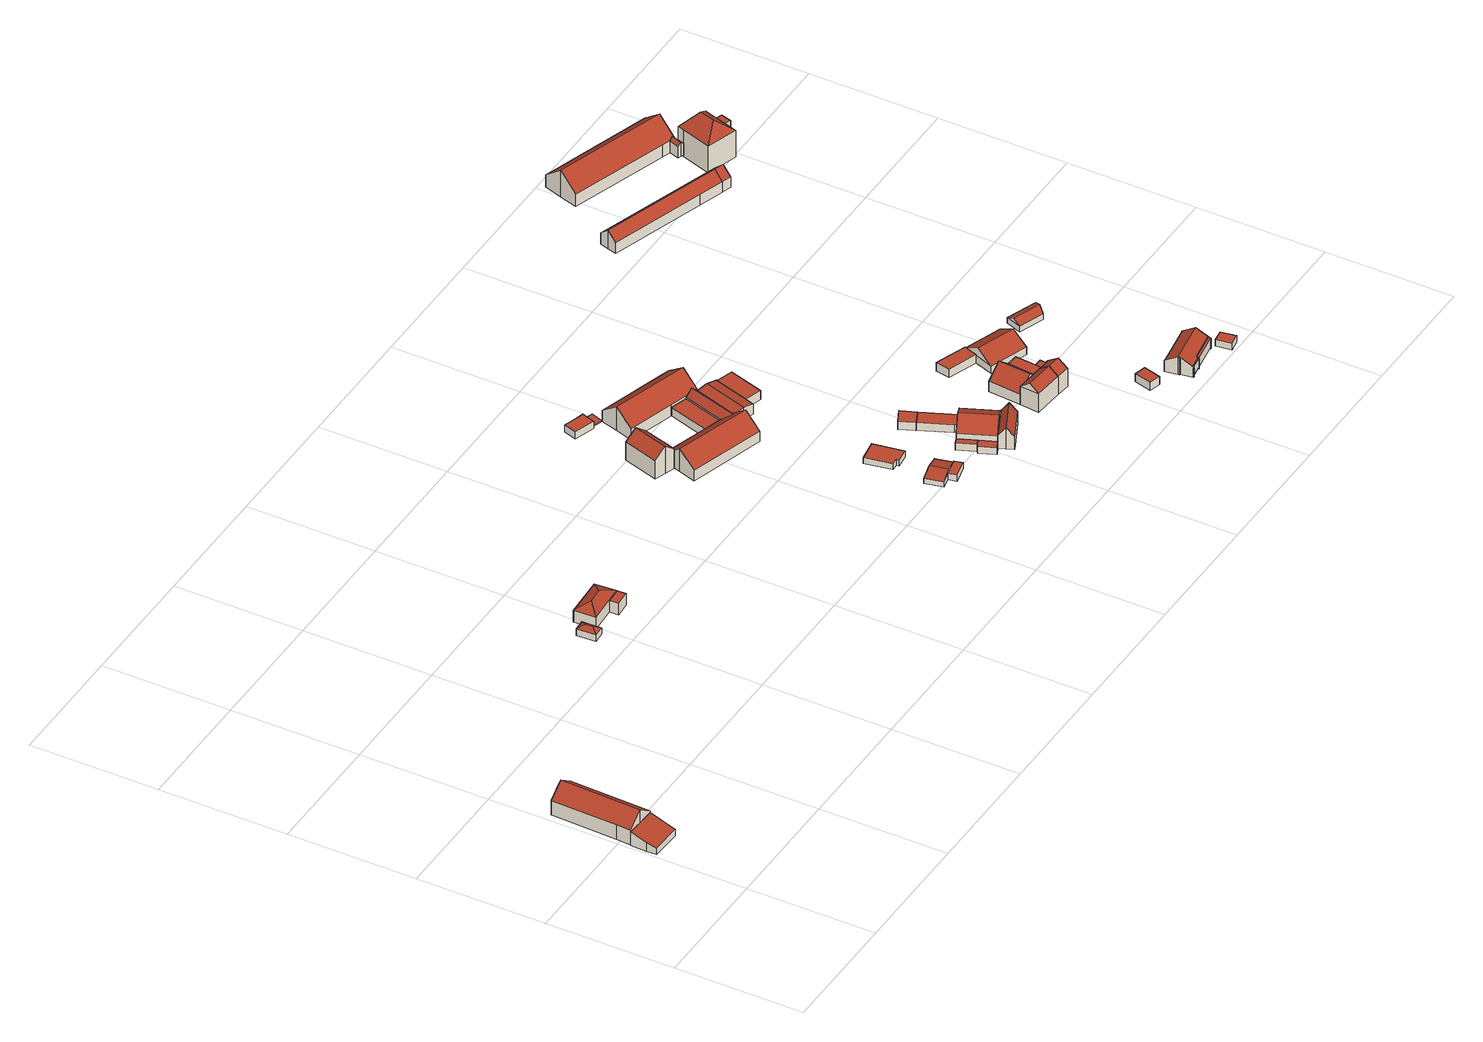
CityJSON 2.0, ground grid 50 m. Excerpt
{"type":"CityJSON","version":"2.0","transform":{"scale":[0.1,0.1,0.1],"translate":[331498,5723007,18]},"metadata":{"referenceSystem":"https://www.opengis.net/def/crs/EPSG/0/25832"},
"CityObjects":{
"building1":{"type":"Building","attributes":{"Geometrietyp2DReferenz":"3000","Gemeindeschluessel":"05170048","function":"31001_2720","roofType":"2100","measuredHeight":5.89},"address":[{"country":"Germany","locality":"Wesel","thoroughfareNumber":"12a","thoroughfareName":"Gest"}],"geometry":[{"type":"Solid","lod":"2","boundaries":[[[[0,1,2,3]],[[4,5,6,0,3]],[[7,8,9,2,1]],[[6,7,1,0]],[[5,8,7,6]],[[4,9,8,5]],[[3,2,9,4]]]],"semantics":{"surfaces":[{"type":"WallSurface"},{"type":"RoofSurface"},{"type":"GroundSurface"}],"values":[[0,1,2,0,0,0,0]]}}]},
"building2":{"type":"Building","attributes":{"Geometrietyp2DReferenz":"3000","Gemeindeschluessel":"05170048","function":"31001_1210","roofType":"3100","measuredHeight":10.82},"address":[{"country":"Germany","locality":"Wesel","thoroughfareNumber":"12a","thoroughfareName":"Gest"}],"geometry":[{"type":"Solid","lod":"2","boundaries":[[[[10,11,12,13]],[[14,15,11,10]],[[16,17,15,14]],[[18,19,17,16]],[[20,21,19,18]],[[22,23,21,20]],[[24,25,23,22]],[[26,27,25,24]],[[13,12,27,26]],[[22,20,18,16,14,10,24]],[[13,26,24,10]],[[11,15,17,19,21,23,25,27,12]]]],"semantics":{"surfaces":[{"type":"WallSurface"},{"type":"RoofSurface"},{"type":"GroundSurface"}],"values":[[0,0,0,0,0,0,0,0,0,1,1,2]]}}]},
"building3":{"type":"Building","attributes":{"Geometrietyp2DReferenz":"3000","Gemeindeschluessel":"05170048","function":"31001_2723","roofType":"3200","measuredHeight":3.89},"address":[{"country":"Germany","locality":"Wesel","thoroughfareNumber":"14","thoroughfareName":"Gest"}],"geometry":[{"type":"Solid","lod":"2","boundaries":[[[[28,29,30,31]],[[32,33,29,28]],[[34,35,33,32]],[[31,30,35,34]],[[28,36,32]],[[34,37,31]],[[31,37,36,28]],[[32,36,37,34]],[[29,33,35,30]]]],"semantics":{"surfaces":[{"type":"WallSurface"},{"type":"RoofSurface"},{"type":"GroundSurface"}],"values":[[0,0,0,0,1,1,1,1,2]]}}]},
"building4":{"type":"Building","attributes":{"Gemeindeschluessel":"05170048","Geometrietyp2DReferenz":"3000","function":"31001_1010"},"address":[{"country":"Germany","locality":"Wesel","thoroughfareNumber":"14","thoroughfareName":"Gest"}],"children":["building4-1","building4-2"]},
"building4-1":{"type":"BuildingPart","attributes":{"roofType":"3200","measuredHeight":7.12},"parents":["building4"],"geometry":[{"type":"MultiSurface","lod":"2","boundaries":[[[38,39,40,41]],[[42,43,39,38]],[[41,40,44,45]],[[38,46,42]],[[45,47,41]],[[41,47,46,38]],[[42,46,47,45]],[[39,43,44,40]],[[48,45,44,49]],[[48,49,43,42]]],"semantics":{"surfaces":[{"type":"WallSurface"},{"type":"RoofSurface"},{"type":"GroundSurface"},{"type":"ClosureSurface"}],"values":[0,0,0,1,1,1,1,2,0,3]}}]},
"building4-2":{"type":"BuildingPart","attributes":{"roofType":"1000","measuredHeight":4.93},"parents":["building4"],"geometry":[{"type":"Solid","lod":"2","boundaries":[[[[50,51,43,42]],[[52,53,51,50]],[[48,49,53,52]],[[52,50,42,48]],[[51,53,49,43]],[[42,43,49,48]]]],"semantics":{"surfaces":[{"type":"WallSurface"},{"type":"RoofSurface"},{"type":"GroundSurface"},{"type":"ClosureSurface"}],"values":[[0,0,0,1,2,3]]}}]},
"building5":{"type":"Building","attributes":{"Geometrietyp2DReferenz":"3000","Gemeindeschluessel":"05170048","function":"31001_1210","roofType":"3100","measuredHeight":11.79},"address":[{"country":"Germany","locality":"Wesel","thoroughfareNumber":"6","thoroughfareName":"Klosterstraße"}],"geometry":[{"type":"Solid","lod":"2","boundaries":[[[[54,55,56,57]],[[58,59,55,54]],[[60,61,59,58]],[[62,63,61,60]],[[64,65,63,62]],[[66,67,65,64]],[[68,69,67,66]],[[57,56,69,68]],[[68,66,64,62,60,57]],[[58,54,57,60]],[[55,59,61,63,65,67,69,56]]]],"semantics":{"surfaces":[{"type":"WallSurface"},{"type":"RoofSurface"},{"type":"GroundSurface"}],"values":[[0,0,0,0,0,0,0,0,1,1,2]]}}]},
"building6":{"type":"Building","attributes":{"Geometrietyp2DReferenz":"3000","Gemeindeschluessel":"05170048","function":"31001_2723","roofType":"1000","measuredHeight":3.01},"address":[{"country":"Germany","locality":"Wesel","thoroughfareNumber":"6","thoroughfareName":"Klosterstraße"}],"geometry":[{"type":"Solid","lod":"2","boundaries":[[[[70,71,72,73]],[[74,75,71,70]],[[76,77,75,74]],[[78,79,77,76]],[[80,81,79,78]],[[73,72,81,80]],[[78,76,74,70,73,80]],[[71,75,77,79,81,72]]]],"semantics":{"surfaces":[{"type":"WallSurface"},{"type":"RoofSurface"},{"type":"GroundSurface"}],"values":[[0,0,0,0,0,0,1,2]]}}]},
"building7":{"type":"Building","attributes":{"Gemeindeschluessel":"05170048","Geometrietyp2DReferenz":"3000","function":"31001_2720"},"address":[{"country":"Germany","locality":"Wesel","thoroughfareNumber":"6","thoroughfareName":"Klosterstraße"}],"children":["building7-1","building7-2"]},
"building7-1":{"type":"BuildingPart","attributes":{"roofType":"3100","measuredHeight":9.67},"parents":["building7"],"geometry":[{"type":"Solid","lod":"2","boundaries":[[[[82,83,84,85]],[[86,87,83,82]],[[88,89,87,86]],[[90,91,89,88]],[[92,93,91,90]],[[94,95,93,92]],[[96,97,95,94]],[[98,99,97,96]],[[100,101,102,103]],[[85,84,101,100]],[[86,82,85,88]],[[83,87,89,91,93,95,97,99,102,101,84]],[[103,102,99,98]],[[92,90,88,85,100,103,104,98,96,94]],[[104,103,98]]]],"semantics":{"surfaces":[{"type":"WallSurface"},{"type":"RoofSurface"},{"type":"GroundSurface"},{"type":"ClosureSurface"}],"values":[[0,0,0,0,0,0,0,0,0,0,1,2,3,1,3]]}}]},
"building7-2":{"type":"BuildingPart","attributes":{"roofType":"5000","measuredHeight":7.07},"parents":["building7"],"geometry":[{"type":"Solid","lod":"2","boundaries":[[[[105,106,99,98]],[[107,108,106,105]],[[109,110,108,107]],[[103,102,110,109]],[[107,105,98,104]],[[109,107,104,103]],[[106,108,110,102,99]],[[98,99,102,103]],[[98,103,104]]]],"semantics":{"surfaces":[{"type":"WallSurface"},{"type":"RoofSurface"},{"type":"GroundSurface"},{"type":"ClosureSurface"}],"values":[[0,0,0,0,1,1,2,3,3]]}}]},
"building8":{"type":"Building","attributes":{"Geometrietyp2DReferenz":"3000","Gemeindeschluessel":"05170048","function":"31001_2723","roofType":"3100","measuredHeight":3.48},"address":[{"country":"Germany","locality":"Wesel","thoroughfareNumber":"13","thoroughfareName":"Melkweg"}],"geometry":[{"type":"Solid","lod":"2","boundaries":[[[[111,112,113,114]],[[115,116,112,111]],[[117,118,116,115]],[[114,113,118,117]],[[111,119,115]],[[117,120,114]],[[114,120,119,111]],[[115,119,120,117]],[[112,116,118,113]]]],"semantics":{"surfaces":[{"type":"WallSurface"},{"type":"RoofSurface"},{"type":"GroundSurface"}],"values":[[0,0,0,0,0,0,1,1,2]]}}]},
"building9":{"type":"Building","attributes":{"Geometrietyp2DReferenz":"3000","Gemeindeschluessel":"05170048","function":"51009_1610","roofType":"1000","measuredHeight":2.55},"geometry":[{"type":"Solid","lod":"2","boundaries":[[[[121,122,123,124]],[[125,126,122,121]],[[127,128,126,125]],[[124,123,128,127]],[[125,121,124,127]],[[122,126,128,123]]]],"semantics":{"surfaces":[{"type":"WallSurface"},{"type":"RoofSurface"},{"type":"GroundSurface"}],"values":[[0,0,0,0,1,2]]}}]},
"building10":{"type":"Building","attributes":{"Geometrietyp2DReferenz":"3000","Gemeindeschluessel":"05170048","function":"31001_2723","roofType":"9999","measuredHeight":0.237},"address":[{"country":"Germany","locality":"Wesel","thoroughfareNumber":"6","thoroughfareName":"Klosterstraße"}],"geometry":[{"type":"Solid","lod":"2","boundaries":[[[[129,130,131,132]],[[130,133,134,131]],[[129,135,133,130]],[[132,136,135,129]],[[131,134,136,132]],[[133,135,136,134]]]],"semantics":{"surfaces":[{"type":"RoofSurface"},{"type":"WallSurface"},{"type":"GroundSurface"}],"values":[[0,1,1,1,1,2]]}}]},
"building11":{"type":"Building","attributes":{"Geometrietyp2DReferenz":"3000","Gemeindeschluessel":"05170048","function":"31001_2723","roofType":"1000","measuredHeight":2.53},"address":[{"country":"Germany","locality":"Wesel","thoroughfareNumber":"13","thoroughfareName":"Melkweg"}],"geometry":[{"type":"Solid","lod":"2","boundaries":[[[[137,138,139,140]],[[141,142,138,137]],[[143,144,142,141]],[[145,146,144,143]],[[147,148,146,145]],[[140,139,148,147]],[[145,143,141,137,140,147]],[[138,142,144,146,148,139]]]],"semantics":{"surfaces":[{"type":"WallSurface"},{"type":"RoofSurface"},{"type":"GroundSurface"}],"values":[[0,0,0,0,0,0,1,2]]}}]},
"building12":{"type":"Building","attributes":{"Geometrietyp2DReferenz":"3000","Gemeindeschluessel":"05170048","function":"31001_2720","roofType":"1000","measuredHeight":3.6},"address":[{"country":"Germany","locality":"Wesel","thoroughfareNumber":"6","thoroughfareName":"Klosterstraße"}],"geometry":[{"type":"Solid","lod":"2","boundaries":[[[[149,150,151,152]],[[153,154,150,149]],[[155,156,154,153]],[[152,151,156,155]],[[153,149,152,155]],[[150,154,156,151]]]],"semantics":{"surfaces":[{"type":"WallSurface"},{"type":"RoofSurface"},{"type":"GroundSurface"}],"values":[[0,0,0,0,1,2]]}}]},
"building13":{"type":"Building","attributes":{"Geometrietyp2DReferenz":"3000","Gemeindeschluessel":"05170048","function":"31001_2720","roofType":"3100","measuredHeight":10.11},"geometry":[{"type":"Solid","lod":"2","boundaries":[[[[157,158,159,160]],[[161,135,158,157]],[[162,163,135,161]],[[164,165,163,162]],[[166,167,165,164]],[[168,169,167,166]],[[170,171,169,168]],[[172,173,171,170]],[[160,159,173,172]],[[160,172,170,168,166,164,157]],[[162,161,157,164]],[[158,135,163,165,167,169,171,173,159]]]],"semantics":{"surfaces":[{"type":"WallSurface"},{"type":"RoofSurface"},{"type":"GroundSurface"}],"values":[[0,0,0,0,0,0,0,0,0,1,1,2]]}}]},
"building14":{"type":"Building","attributes":{"Gemeindeschluessel":"05170048","Geometrietyp2DReferenz":"3000","function":"51009_1610"},"children":["building14-1","building14-2"]},
"building14-1":{"type":"BuildingPart","attributes":{"roofType":"1000","measuredHeight":2.84},"parents":["building14"],"geometry":[{"type":"MultiSurface","lod":"2","boundaries":[[[174,175,176,177]],[[178,179,175,174]],[[177,176,180,181]],[[178,174,177,181]],[[175,179,180,176]],[[178,182,183,179]],[[182,181,180,183]]],"semantics":{"surfaces":[{"type":"WallSurface"},{"type":"RoofSurface"},{"type":"GroundSurface"},{"type":"ClosureSurface"}],"values":[0,0,0,1,2,0,3]}}]},
"building14-2":{"type":"BuildingPart","attributes":{"roofType":"1000","measuredHeight":2.99},"parents":["building14"],"geometry":[{"type":"MultiSurface","lod":"2","boundaries":[[[184,185,186,187]],[[188,180,185,184]],[[187,186,183,189]],[[188,184,187,189]],[[185,180,183,186]],[[188,189,182,181]],[[181,182,183,180]]],"semantics":{"surfaces":[{"type":"WallSurface"},{"type":"RoofSurface"},{"type":"GroundSurface"},{"type":"ClosureSurface"}],"values":[0,0,0,1,2,0,3]}}]},
"building15":{"type":"Building","attributes":{"Geometrietyp2DReferenz":"3000","Gemeindeschluessel":"05170048","function":"31001_2720","roofType":"3100","measuredHeight":5.06},"address":[{"country":"Germany","locality":"Wesel","thoroughfareNumber":"6","thoroughfareName":"Klosterstraße"}],"geometry":[{"type":"Solid","lod":"2","boundaries":[[[[190,191,192,193]],[[194,101,191,190]],[[195,110,101,194]],[[196,197,110,195]],[[198,199,197,196]],[[200,201,199,198]],[[202,203,201,200]],[[193,192,203,202]],[[196,195,194,190,198]],[[193,202,200,198,190]],[[191,101,110,197,199,201,203,192]]]],"semantics":{"surfaces":[{"type":"WallSurface"},{"type":"RoofSurface"},{"type":"GroundSurface"}],"values":[[0,0,0,0,0,0,0,0,1,1,2]]}}]},
"building16":{"type":"Building","attributes":{"Geometrietyp2DReferenz":"3000","Gemeindeschluessel":"05170048","function":"31001_1010","roofType":"3100","measuredHeight":8.84},"address":[{"country":"Germany","locality":"Wesel","thoroughfareNumber":"13","thoroughfareName":"Melkweg"}],"geometry":[{"type":"Solid","lod":"2","boundaries":[[[[204,205,206,207]],[[208,176,205,204]],[[209,185,176,208]],[[210,211,185,209]],[[212,213,211,210]],[[214,215,213,212]],[[216,217,215,214]],[[207,206,217,216]],[[209,208,204,210]],[[207,216,214,212,210,204]],[[205,176,185,211,213,215,217,206]]]],"semantics":{"surfaces":[{"type":"WallSurface"},{"type":"RoofSurface"},{"type":"GroundSurface"}],"values":[[0,0,0,0,0,0,0,0,1,1,2]]}}]},
"building17":{"type":"Building","attributes":{"Geometrietyp2DReferenz":"3000","Gemeindeschluessel":"05170048","function":"51009_1610","roofType":"1000","measuredHeight":3.39},"geometry":[{"type":"Solid","lod":"2","boundaries":[[[[218,219,220,221]],[[222,223,219,218]],[[224,225,223,222]],[[221,220,225,224]],[[222,218,221,224]],[[219,223,225,220]]]],"semantics":{"surfaces":[{"type":"WallSurface"},{"type":"RoofSurface"},{"type":"GroundSurface"}],"values":[[0,0,0,0,1,2]]}}]},
"building18":{"type":"Building","attributes":{"Geometrietyp2DReferenz":"3000","Gemeindeschluessel":"05170048","function":"31001_1210","roofType":"3100","measuredHeight":8.95},"address":[{"country":"Germany","locality":"Wesel","thoroughfareNumber":"13","thoroughfareName":"Melkweg"}],"geometry":[{"type":"Solid","lod":"2","boundaries":[[[[226,227,228,229]],[[208,230,227,226]],[[207,231,230,208]],[[232,233,231,207]],[[234,235,233,232]],[[236,237,235,234]],[[229,228,237,236]],[[232,207,208,226,234]],[[229,236,234,226]],[[227,230,231,233,235,237,228]]]],"semantics":{"surfaces":[{"type":"WallSurface"},{"type":"RoofSurface"},{"type":"GroundSurface"}],"values":[[0,0,0,0,0,0,0,1,1,2]]}}]},
"building19":{"type":"Building","attributes":{"Geometrietyp2DReferenz":"3000","Gemeindeschluessel":"05170048","function":"31001_2720","roofType":"1000","measuredHeight":3.35},"address":[{"country":"Germany","locality":"Wesel","thoroughfareNumber":"13","thoroughfareName":"Melkweg"}],"geometry":[{"type":"Solid","lod":"2","boundaries":[[[[222,223,238,239]],[[218,219,223,222]],[[240,241,219,218]],[[242,243,241,240]],[[239,238,243,242]],[[240,218,222,239,242]],[[223,219,241,243,238]]]],"semantics":{"surfaces":[{"type":"WallSurface"},{"type":"RoofSurface"},{"type":"GroundSurface"}],"values":[[0,0,0,0,0,1,2]]}}]},
"building20":{"type":"Building","attributes":{"Geometrietyp2DReferenz":"3000","Gemeindeschluessel":"05170048","function":"51009_1610","roofType":"1000","measuredHeight":3.77},"geometry":[{"type":"Solid","lod":"2","boundaries":[[[[244,245,246,247]],[[248,249,245,244]],[[250,251,249,248]],[[247,246,251,250]],[[248,244,247,250]],[[245,249,251,246]]]],"semantics":{"surfaces":[{"type":"WallSurface"},{"type":"RoofSurface"},{"type":"GroundSurface"}],"values":[[0,0,0,0,1,2]]}}]},
"building21":{"type":"Building","attributes":{"Geometrietyp2DReferenz":"3000","Gemeindeschluessel":"05170048","function":"31001_1010","roofType":"1000","measuredHeight":3.14},"address":[{"country":"Germany","locality":"Wesel","thoroughfareNumber":"13","thoroughfareName":"Melkweg"}],"geometry":[{"type":"Solid","lod":"2","boundaries":[[[[252,253,254,255]],[[256,233,253,252]],[[257,231,233,256]],[[258,259,231,257]],[[255,254,259,258]],[[257,256,252,255,258]],[[253,233,231,259,254]]]],"semantics":{"surfaces":[{"type":"WallSurface"},{"type":"RoofSurface"},{"type":"GroundSurface"}],"values":[[0,0,0,0,0,1,2]]}}]},
"building22":{"type":"Building","attributes":{"Geometrietyp2DReferenz":"3000","Gemeindeschluessel":"05170048","function":"31001_1210","roofType":"3100","measuredHeight":10.59},"address":[{"country":"Germany","locality":"Wesel","thoroughfareNumber":"12","thoroughfareName":"Melkweg"}],"geometry":[{"type":"Solid","lod":"2","boundaries":[[[[260,261,262,263]],[[264,265,261,260]],[[266,267,265,264]],[[263,262,267,266]],[[260,268,264]],[[266,269,263]],[[263,269,268,260]],[[264,268,269,266]],[[261,265,267,262]]]],"semantics":{"surfaces":[{"type":"WallSurface"},{"type":"RoofSurface"},{"type":"GroundSurface"}],"values":[[0,0,0,0,0,0,1,1,2]]}}]},
"building23":{"type":"Building","attributes":{"Geometrietyp2DReferenz":"3000","Gemeindeschluessel":"05170048","function":"31001_1210","roofType":"3100","measuredHeight":9.24},"geometry":[{"type":"Solid","lod":"2","boundaries":[[[[270,267,271,272]],[[273,265,267,270]],[[274,275,265,273]],[[272,271,275,274]],[[270,276,273]],[[274,277,272]],[[272,277,276,270]],[[273,276,277,274]],[[267,265,275,271]]]],"semantics":{"surfaces":[{"type":"WallSurface"},{"type":"RoofSurface"},{"type":"GroundSurface"}],"values":[[0,0,0,0,0,0,1,1,2]]}}]},
"building24":{"type":"Building","attributes":{"Geometrietyp2DReferenz":"3000","Gemeindeschluessel":"05170048","function":"31001_1210","roofType":"3100","measuredHeight":10.45},"address":[{"country":"Germany","locality":"Wesel","thoroughfareNumber":"12","thoroughfareName":"Melkweg"}],"geometry":[{"type":"Solid","lod":"2","boundaries":[[[[269,278,279,263]],[[266,280,278,269]],[[281,282,280,266]],[[283,284,282,281]],[[285,286,284,283]],[[287,288,286,285]],[[289,290,288,287]],[[291,292,290,289]],[[263,279,292,291]],[[263,291,289,269]],[[287,285,283,281,266,269,289]],[[278,280,282,284,286,288,290,292,279]]]],"semantics":{"surfaces":[{"type":"WallSurface"},{"type":"RoofSurface"},{"type":"GroundSurface"}],"values":[[0,0,0,0,0,0,0,0,0,1,1,2]]}}]},
"building25":{"type":"Building","attributes":{"Geometrietyp2DReferenz":"3000","Gemeindeschluessel":"05170048","function":"31001_2720","roofType":"1000","measuredHeight":4.28},"address":[{"country":"Germany","locality":"Wesel","thoroughfareNumber":"12","thoroughfareName":"Melkweg"}],"geometry":[{"type":"Solid","lod":"2","boundaries":[[[[293,294,271,272]],[[295,296,294,293]],[[297,298,296,295]],[[299,300,298,297]],[[301,302,300,299]],[[303,304,302,301]],[[270,267,304,303]],[[272,271,267,270]],[[303,301,299,297,295,293,272,270]],[[294,296,298,300,302,304,267,271]]]],"semantics":{"surfaces":[{"type":"WallSurface"},{"type":"RoofSurface"},{"type":"GroundSurface"}],"values":[[0,0,0,0,0,0,0,0,1,2]]}}]},
"building26":{"type":"Building","attributes":{"Geometrietyp2DReferenz":"3000","Gemeindeschluessel":"05170048","function":"31001_2723","roofType":"1000","measuredHeight":2.26},"address":[{"country":"Germany","locality":"Wesel","thoroughfareNumber":"12","thoroughfareName":"Melkweg"}],"geometry":[{"type":"Solid","lod":"2","boundaries":[[[[305,306,296,307]],[[308,309,306,305]],[[310,298,309,308]],[[307,296,298,310]],[[308,305,307,310]],[[306,309,298,296]]]],"semantics":{"surfaces":[{"type":"WallSurface"},{"type":"RoofSurface"},{"type":"GroundSurface"}],"values":[[0,0,0,0,1,2]]}}]},
"building27":{"type":"Building","attributes":{"Gemeindeschluessel":"05170048","Geometrietyp2DReferenz":"3000","function":"31001_2720"},"address":[{"country":"Germany","locality":"Wesel","thoroughfareNumber":"12","thoroughfareName":"Melkweg"}],"children":["building27-1","building27-2"]},
"building27-1":{"type":"BuildingPart","attributes":{"roofType":"3100","measuredHeight":7.09},"parents":["building27"],"geometry":[{"type":"MultiSurface","lod":"2","boundaries":[[[311,312,313,314]],[[315,316,312,311]],[[317,318,316,315]],[[311,319,315]],[[314,320,319,311]],[[315,319,320,317]],[[312,316,318,313]],[[317,321,322,318]],[[321,314,313,322]],[[323,324,321,317,320]],[[321,324,323,314]]],"semantics":{"surfaces":[{"type":"WallSurface"},{"type":"RoofSurface"},{"type":"GroundSurface"},{"type":"ClosureSurface"}],"values":[0,0,0,0,1,1,2,0,3,0,3]}}]},
"building27-2":{"type":"BuildingPart","attributes":{"roofType":"1000","measuredHeight":3.61},"parents":["building27"],"geometry":[{"type":"MultiSurface","lod":"2","boundaries":[[[325,313,326,327]],[[328,329,322,324]],[[327,326,329,328]],[[324,325,327,328]],[[313,322,329,326]],[[325,323,314]],[[314,321,322,313]],[[323,324,321,314]]],"semantics":{"surfaces":[{"type":"WallSurface"},{"type":"RoofSurface"},{"type":"GroundSurface"},{"type":"ClosureSurface"}],"values":[0,0,0,1,2,0,3,3]}}]},
"building28":{"type":"Building","attributes":{"Geometrietyp2DReferenz":"3000","Gemeindeschluessel":"05170048","function":"51009_1611","roofType":"1000","measuredHeight":3.42},"geometry":[{"type":"Solid","lod":"2","boundaries":[[[[330,331,332,333]],[[334,335,331,330]],[[336,337,335,334]],[[333,332,337,336]],[[334,330,333,336]],[[331,335,337,332]]]],"semantics":{"surfaces":[{"type":"WallSurface"},{"type":"RoofSurface"},{"type":"GroundSurface"}],"values":[[0,0,0,0,1,2]]}}]},
"building29":{"type":"Building","attributes":{"Gemeindeschluessel":"05170048","Geometrietyp2DReferenz":"3000","function":"31001_1010"},"address":[{"country":"Germany","locality":"Wesel","thoroughfareNumber":"10","thoroughfareName":"Melkweg"}],"children":["building29-1","building29-2","building29-3","building29-4"]},
"building29-1":{"type":"BuildingPart","attributes":{"roofType":"3100","measuredHeight":7.65},"parents":["building29"],"geometry":[{"type":"MultiSurface","lod":"2","boundaries":[[[338,339,340,341]],[[342,343,339,338]],[[344,345,346,347]],[[348,349,350,351]],[[352,353,349,348]],[[354,355,353,352]],[[356,357,355,354]],[[358,359,357,356]],[[360,361,359,358]],[[362,363,364,365]],[[341,340,363,362]],[[354,352,348,351,366,367,344,347,368,369,342,338,341,356]],[[362,365,370,371,360,358,356,341]],[[339,343,372,373,346,345,374,375,350,349,353,355,357,359,361,376,377,364,363,340]],[[378,379,372,343]],[[342,369,379,378]],[[379,380,373,372]],[[369,368,380,379]],[[380,381,346,373]],[[368,347,381,380]],[[382,383,374,345]],[[344,367,383,382]],[[383,384,375,374]],[[367,366,384,383]],[[384,385,350,375]],[[366,351,385,384]],[[371,386,387,360]],[[376,361,387,386]],[[371,370,388,386]],[[377,376,386,388]],[[370,365,389,388]],[[364,377,388,389]]],"semantics":{"surfaces":[{"type":"WallSurface"},{"type":"RoofSurface"},{"type":"GroundSurface"},{"type":"ClosureSurface"}],"values":[0,0,0,0,0,0,0,0,0,0,0,1,1,2,0,3,0,3,0,3,0,3,0,3,0,3,0,3,0,3,0,3]}}]},
"building29-2":{"type":"BuildingPart","attributes":{"roofType":"1000","measuredHeight":4.51},"address":[{"country":"Germany","locality":"Wesel","thoroughfareNumber":"10","thoroughfareName":"Melkweg"}],"parents":["building29"],"geometry":[{"type":"Solid","lod":"2","boundaries":[[[[389,364,361,387]],[[386,388,389,387]],[[377,376,361,364]],[[389,388,377,364]],[[388,386,376,377]],[[386,387,361,376]]]],"semantics":{"surfaces":[{"type":"WallSurface"},{"type":"RoofSurface"},{"type":"GroundSurface"},{"type":"ClosureSurface"}],"values":[[0,1,2,3,3,3]]}}]},
"building29-3":{"type":"BuildingPart","attributes":{"roofType":"1000","measuredHeight":3.47},"address":[{"country":"Germany","locality":"Wesel","thoroughfareNumber":"10","thoroughfareName":"Melkweg"}],"parents":["building29"],"geometry":[{"type":"MultiSurface","lod":"2","boundaries":[[[390,385,382,391]],[[391,392,393,390]],[[383,382,385,384]],[[393,392,367,366]],[[383,384,366,367]],[[392,391,344,367]],[[382,383,367,344]],[[390,393,366,351]],[[384,385,351,366]]],"semantics":{"surfaces":[{"type":"WallSurface"},{"type":"RoofSurface"},{"type":"GroundSurface"},{"type":"ClosureSurface"}],"values":[0,1,2,0,3,0,3,0,3]}}]},
"building29-4":{"type":"BuildingPart","attributes":{"roofType":"2100","measuredHeight":4.05},"address":[{"country":"Germany","locality":"Wesel","thoroughfareNumber":"10","thoroughfareName":"Melkweg"}],"parents":["building29"],"geometry":[{"type":"MultiSurface","lod":"2","boundaries":[[[394,381,378,395]],[[394,395,396,397]],[[378,381,380,379]],[[396,395,342,369]],[[378,379,369,342]],[[397,368,347,394]],[[380,381,347,368]],[[397,396,369,368]],[[379,380,368,369]]],"semantics":{"surfaces":[{"type":"WallSurface"},{"type":"RoofSurface"},{"type":"GroundSurface"},{"type":"ClosureSurface"}],"values":[0,1,2,0,3,0,3,0,3]}}]},
"building30":{"type":"Building","attributes":{"Geometrietyp2DReferenz":"3000","Gemeindeschluessel":"05170048","function":"31001_2723","roofType":"3100","measuredHeight":3.83},"address":[{"country":"Germany","locality":"Wesel","thoroughfareNumber":"12","thoroughfareName":"Melkweg"}],"geometry":[{"type":"Solid","lod":"2","boundaries":[[[[398,399,400,401]],[[402,403,399,398]],[[404,405,403,402]],[[401,400,405,404]],[[398,406,402]],[[404,407,401]],[[401,407,406,398]],[[402,406,407,404]],[[399,403,405,400]]]],"semantics":{"surfaces":[{"type":"WallSurface"},{"type":"RoofSurface"},{"type":"GroundSurface"}],"values":[[0,0,0,0,0,0,1,1,2]]}}]},
"building31":{"type":"Building","attributes":{"Geometrietyp2DReferenz":"3000","Gemeindeschluessel":"05170048","function":"31001_2463","roofType":"1000","measuredHeight":2.8},"address":[{"country":"Germany","locality":"Wesel","thoroughfareNumber":"10","thoroughfareName":"Melkweg"}],"geometry":[{"type":"Solid","lod":"2","boundaries":[[[[408,409,410,411]],[[412,413,409,408]],[[414,415,413,412]],[[411,410,415,414]],[[412,408,411,414]],[[409,413,415,410]]]],"semantics":{"surfaces":[{"type":"WallSurface"},{"type":"RoofSurface"},{"type":"GroundSurface"}],"values":[[0,0,0,0,1,2]]}}]},
"building32":{"type":"Building","attributes":{"Geometrietyp2DReferenz":"3000","Gemeindeschluessel":"05170048","function":"31001_1210","roofType":"3100","measuredHeight":7.89},"address":[{"country":"Germany","locality":"Wesel","thoroughfareNumber":"8b","thoroughfareName":"Klosterstraße"},{"country":"Germany","locality":"Wesel","thoroughfareNumber":"8a","thoroughfareName":"Klosterstraße"}],"geometry":[{"type":"Solid","lod":"2","boundaries":[[[[416,417,418,419]],[[420,421,417,416]],[[422,423,421,420]],[[424,425,423,422]],[[426,427,425,424]],[[428,429,427,426]],[[419,418,429,428]],[[419,428,426,424,416]],[[422,420,416,424]],[[417,421,423,425,427,429,418]]]],"semantics":{"surfaces":[{"type":"WallSurface"},{"type":"RoofSurface"},{"type":"GroundSurface"}],"values":[[0,0,0,0,0,0,0,1,1,2]]}}]},
"building33":{"type":"Building","attributes":{"Geometrietyp2DReferenz":"3000","Gemeindeschluessel":"05170048","function":"31001_2720","roofType":"3100","measuredHeight":7.69},"address":[{"country":"Germany","locality":"Wesel","thoroughfareNumber":"8a","thoroughfareName":"Klosterstraße"}],"geometry":[{"type":"Solid","lod":"2","boundaries":[[[[430,431,432,422]],[[433,434,431,430]],[[426,435,434,433]],[[422,432,435,426]],[[430,436,433]],[[426,424,422]],[[422,424,436,430]],[[433,436,424,426]],[[431,434,435,432]]]],"semantics":{"surfaces":[{"type":"WallSurface"},{"type":"RoofSurface"},{"type":"GroundSurface"}],"values":[[0,0,0,0,0,0,1,1,2]]}}]},
"building34":{"type":"Building","attributes":{"Geometrietyp2DReferenz":"3000","Gemeindeschluessel":"05170048","function":"31001_2720","roofType":"3100","measuredHeight":11.17},"address":[{"country":"Germany","locality":"Wesel","thoroughfareNumber":"8b","thoroughfareName":"Klosterstraße"}],"geometry":[{"type":"Solid","lod":"2","boundaries":[[[[437,438,439,440]],[[441,442,438,437]],[[443,444,442,441]],[[445,446,444,443]],[[447,448,446,445]],[[449,450,448,447]],[[451,452,450,449]],[[453,454,452,451]],[[440,439,454,453]],[[441,437,440,453,451,449,443]],[[447,445,443,449]],[[438,442,444,446,448,450,452,454,439]]]],"semantics":{"surfaces":[{"type":"WallSurface"},{"type":"RoofSurface"},{"type":"GroundSurface"}],"values":[[0,0,0,0,0,0,0,0,0,1,1,2]]}}]},
"building35":{"type":"Building","attributes":{"Geometrietyp2DReferenz":"3000","Gemeindeschluessel":"05170048","function":"31001_2720","roofType":"3100","measuredHeight":6.13},"address":[{"country":"Germany","locality":"Wesel","thoroughfareNumber":"8","thoroughfareName":"Klosterstraße"}],"geometry":[{"type":"Solid","lod":"2","boundaries":[[[[455,456,457,458]],[[459,460,456,455]],[[461,462,460,459]],[[463,464,462,461]],[[465,466,464,463]],[[467,468,466,465]],[[458,457,468,467]],[[459,455,458,461]],[[467,465,463,461,458]],[[456,460,462,464,466,468,457]]]],"semantics":{"surfaces":[{"type":"WallSurface"},{"type":"RoofSurface"},{"type":"GroundSurface"}],"values":[[0,0,0,0,0,0,0,1,1,2]]}}]},
"building36":{"type":"Building","attributes":{"Gemeindeschluessel":"05170048","Geometrietyp2DReferenz":"3000","function":"31001_1210"},"address":[{"country":"Germany","locality":"Wesel","thoroughfareNumber":"8","thoroughfareName":"Klosterstraße"}],"children":["building36-1","building36-2"]},
"building36-1":{"type":"BuildingPart","attributes":{"roofType":"3200","measuredHeight":16.75},"parents":["building36"],"geometry":[{"type":"Solid","lod":"2","boundaries":[[[[469,470,471,472]],[[473,474,470,469]],[[475,476,474,473]],[[477,478,476,475]],[[479,480,478,477]],[[481,482,480,479]],[[483,484,482,481]],[[485,469,472,483,481,479,486]],[[479,477,486]],[[486,477,475,473,485]],[[473,469,485]],[[470,474,476,478,480,482,484,471]],[[472,471,484,483]]]],"semantics":{"surfaces":[{"type":"WallSurface"},{"type":"RoofSurface"},{"type":"GroundSurface"},{"type":"ClosureSurface"}],"values":[[0,0,0,0,0,0,0,1,1,1,1,2,3]]}}]},
"building36-2":{"type":"BuildingPart","attributes":{"roofType":"1000","measuredHeight":11.29},"parents":["building36"],"geometry":[{"type":"Solid","lod":"2","boundaries":[[[[487,488,484,483]],[[489,490,488,487]],[[472,471,490,489]],[[487,483,472,489]],[[484,488,490,471]],[[483,484,471,472]]]],"semantics":{"surfaces":[{"type":"WallSurface"},{"type":"RoofSurface"},{"type":"GroundSurface"},{"type":"ClosureSurface"}],"values":[[0,0,0,1,2,3]]}}]}
},
"vertices":[
[1,349,48],[1,349,21],[123,344,21],[123,344,47],[127,445,80],[1,450,80],[1,387,60],[1,387,21],[1,450,21],[127,445,21],
[64,447,133],[64,447,25],[127,445,25],[127,445,87],[1,450,87],[1,450,25],[3,504,87],[3,504,25],[12,762,87],[12,762,25],[13,764,87],[13,764,25],[46,763,111],[46,763,25],[76,762,133],[76,762,25],[139,760,87],[139,760,25],
[963,1100,51],[963,1100,24],[959,1175,24],[959,1175,51],[919,1097,51],[919,1097,24],[914,1172,51],[914,1172,24],[940,1121,63],[938,1151,63],
[1147,1233,62],[1147,1233,13],[986,1223,13],[986,1223,62],[1153,1148,62],[1153,1148,13],[991,1137,13],[991,1137,62],[1101,1187,84],[1037,1183,84],[1093,1144,62],[1093,1144,13],
[1155,1113,62],[1155,1113,13],[1095,1109,62],[1095,1109,13],
[1793,1358,102],[1793,1358,23],[1836,1344,23],[1836,1344,140],[1835,1496,102],[1835,1496,23],[1879,1482,140],[1879,1482,23],[1922,1469,102],[1922,1469,23],[1892,1370,102],[1892,1370,23],[1880,1330,102],[1880,1330,23],[1876,1331,106],[1876,1331,23],
[1952,1728,52],[1952,1728,22],[1913,1740,22],[1913,1740,52],[1937,1681,52],[1937,1681,22],[1936,1677,52],[1936,1677,22],[1854,1702,52],[1854,1702,22],[1870,1753,52],[1870,1753,22],
[2143,1149,69],[2143,1149,25],[2164,1215,25],[2164,1215,122],[1847,1238,69],[1847,1238,25],[1867,1305,122],[1867,1305,25],[1876,1331,101],[1876,1331,25],[1880,1330,101],[1880,1330,25],[1892,1370,69],[1892,1370,25],[2069,1317,69],[2069,1317,25],[2134,1297,69],[2134,1297,25],[2180,1267,81],[2180,1267,25],[2185,1282,25],[2185,1282,69],[2149,1256,96],
[2184,1458,69],[2184,1458,25],[2209,1451,96],[2209,1451,25],[2235,1443,69],[2235,1443,25],
[2351,515,38],[2351,515,16],[2336,580,16],[2336,580,38],[2240,489,38],[2240,489,16],[2224,559,38],[2224,559,16],[2296,502,51],[2280,570,51],
[2360,482,43],[2360,482,17],[2351,515,17],[2351,515,43],[2289,466,43],[2289,466,17],[2282,499,43],[2282,499,17],
[1978,1668,29],[1995,1715,29],[1952,1728,29],[1937,1681,29],[1995,1715,26],[1952,1728,26],[1978,1668,26],[1937,1681,26],
[2318,683,44],[2318,683,19],[2297,802,19],[2297,802,44],[2263,676,44],[2263,676,19],[2261,687,44],[2261,687,19],[2237,684,44],[2237,684,19],[2217,789,44],[2217,789,19],
[2184,1458,64],[2184,1458,28],[2118,1478,28],[2118,1478,64],[2134,1297,64],[2134,1297,28],[2069,1317,64],[2069,1317,28],
[1958,1600,127],[1958,1600,26],[1937,1532,26],[1937,1532,74],[1978,1668,74],[2278,1577,74],[2278,1577,26],[2257,1510,127],[2257,1510,26],[2236,1443,74],[2236,1443,26],[2235,1443,74],[2235,1443,26],[2184,1458,74],[2184,1458,26],[2118,1478,74],[2118,1478,26],
[2471,412,57],[2471,412,28],[2502,428,28],[2502,428,57],[2444,474,57],[2444,474,28],[2475,491,28],[2475,491,57],[2452,479,57],[2452,479,28],
[2445,558,58],[2445,558,28],[2424,549,28],[2424,549,58],[2475,491,58],[2452,479,58],
[2223,1256,76],[2223,1256,25],[2265,1244,25],[2265,1244,68],[2180,1267,68],[2235,1443,68],[2236,1443,68],[2236,1443,25],[2277,1430,76],[2277,1430,25],[2318,1416,68],[2318,1416,25],[2276,1279,68],[2276,1279,25],
[2565,457,117],[2565,457,28],[2629,487,28],[2629,487,81],[2502,428,81],[2445,558,81],[2508,587,117],[2508,587,28],[2525,595,107],[2525,595,28],[2571,617,81],[2571,617,28],[2616,516,81],[2616,516,28],
[2515,745,53],[2515,745,19],[2490,806,19],[2490,806,53],[2463,722,53],[2463,722,19],[2435,779,53],[2435,779,19],
[2514,402,117],[2514,402,27],[2525,376,27],[2525,376,81],[2502,428,27],[2629,487,27],[2633,477,95],[2633,477,27],[2640,461,117],[2640,461,27],[2651,435,81],[2651,435,27],
[2514,604,19],[2514,604,53],[2571,617,53],[2571,617,19],[2525,595,53],[2525,595,19],
[2344,1259,65],[2344,1259,27],[2386,1395,27],[2386,1395,65],[2276,1279,65],[2276,1279,27],[2318,1416,65],[2318,1416,27],
[2654,485,59],[2654,485,27],[2638,523,27],[2638,523,59],[2633,477,59],[2629,487,59],[2616,516,59],[2616,516,27],
[2744,404,104],[2744,404,26],[2860,394,26],[2860,394,104],[2751,480,104],[2751,480,26],[2867,470,104],[2867,470,26],[2748,442,132],[2864,432,132],
[2867,470,69],[2879,598,26],[2879,598,69],[2751,480,69],[2762,608,69],[2762,608,26],[2809,475,118],[2821,603,118],
[2864,432,27],[2860,394,27],[2867,470,27],[2902,467,104],[2902,467,27],[2913,466,104],[2913,466,27],[2913,471,101],[2913,471,27],[2922,470,101],[2922,470,27],[2918,427,132],[2918,427,27],[2914,388,104],[2914,388,27],
[2924,594,69],[2924,594,26],[2919,529,69],[2919,529,26],[2916,500,69],[2916,500,26],[2913,471,69],[2913,471,26],[2913,466,69],[2913,466,26],[2902,467,69],[2902,467,26],
[2971,526,48],[2971,526,26],[2919,529,48],[2969,496,48],[2969,496,26],[2916,500,48],
[3046,723,56],[3046,723,24],[2897,776,24],[2897,776,56],[3002,597,56],[3002,597,24],[2852,649,56],[2852,649,24],[3024,660,95],[2875,713,95],[2878,723,56],[2878,723,24],[2895,770,60],[2878,723,60],
[2897,776,60],[2774,820,24],[2774,820,60],[2763,763,60],[2763,763,24],
[3087,129,50],[3087,129,16],[3107,197,16],[3107,197,50],[3044,141,50],[3044,141,16],[3063,209,50],[3063,209,16],
[3353,78,51],[3353,78,9],[3344,133,9],[3344,133,85],[3349,77,51],[3349,77,9],[3235,58,51],[3235,58,9],[3237,59,9],[3237,59,51],[3186,51,51],[3186,51,9],[3188,51,9],[3188,51,51],[3178,100,82],[3178,100,9],[3174,100,82],[3174,100,9],[3173,105,85],[3173,105,9],[3165,154,56],[3165,154,9],[3168,155,56],[3168,155,9],[3336,182,56],[3336,182,9],[3334,181,9],[3334,181,56],[3188,54,53],[3235,61,53],[3236,68,57],[3348,86,57],[3334,179,57],[3168,153,57],[3348,86,9],[3236,68,9],[3235,61,9],[3188,54,9],[3168,153,9],[3334,179,9],[3349,77,19],[3348,86,19],[3236,68,19],[3237,59,19],[3235,58,20],[3235,61,20],[3188,54,20],[3188,51,20],[3168,153,54],[3168,155,54],[3334,179,54],[3334,181,54],
[3188,51,55],[3235,58,55],[3235,61,55],[3188,54,55],
[3237,59,54],[3349,77,54],[3348,86,60],[3236,68,60],
[3103,680,43],[3103,680,20],[3202,644,20],[3202,644,43],[3126,741,43],[3126,741,20],[3246,698,43],[3246,698,20],[3115,710,59],[3224,671,59],
[3419,15,43],[3419,15,15],[3409,75,15],[3409,75,43],[3373,8,43],[3373,8,15],[3364,68,43],[3364,68,15],
[2814,2113,105],[2814,2113,26],[2803,2078,26],[2803,2078,72],[2825,2148,72],[2825,2148,26],[3295,1997,72],[3295,1997,26],[3283,1962,105],[3283,1962,26],[3272,1927,72],[3272,1927,26],[3175,1958,72],[3175,1958,26],
[3330,1985,72],[3330,1985,28],[3295,1997,28],[3308,1915,72],[3308,1915,28],[3272,1927,28],[3319,1950,105],
[3341,2197,80],[3341,2197,29],[3370,2187,29],[3370,2187,80],[2959,2320,80],[2959,2320,29],[2981,2391,141],[2981,2391,29],[3004,2461,80],[3004,2461,29],[3439,2322,80],[3439,2322,29],[3416,2251,141],[3416,2251,29],[3410,2232,125],[3410,2232,29],[3393,2180,80],[3393,2180,29],
[3357,2145,81],[3357,2145,32],[3368,2142,32],[3368,2142,93],[3370,2187,81],[3370,2187,32],[3382,2184,93],[3382,2184,32],[3393,2180,81],[3393,2180,32],[3388,2164,81],[3388,2164,32],[3380,2138,81],[3380,2138,32],
[3464,1983,139],[3464,1983,26],[3480,2033,26],[3480,2033,139],[3342,2021,139],[3342,2021,26],[3380,2138,139],[3380,2138,26],[3388,2164,139],[3388,2164,26],[3509,2125,139],[3509,2125,26],[3493,2075,139],[3493,2075,26],[3493,2074,139],[3493,2074,26],[3416,2044,194],[3435,2102,194],
[3516,2067,139],[3516,2067,26],[3503,2025,139],[3503,2025,26]
]}
